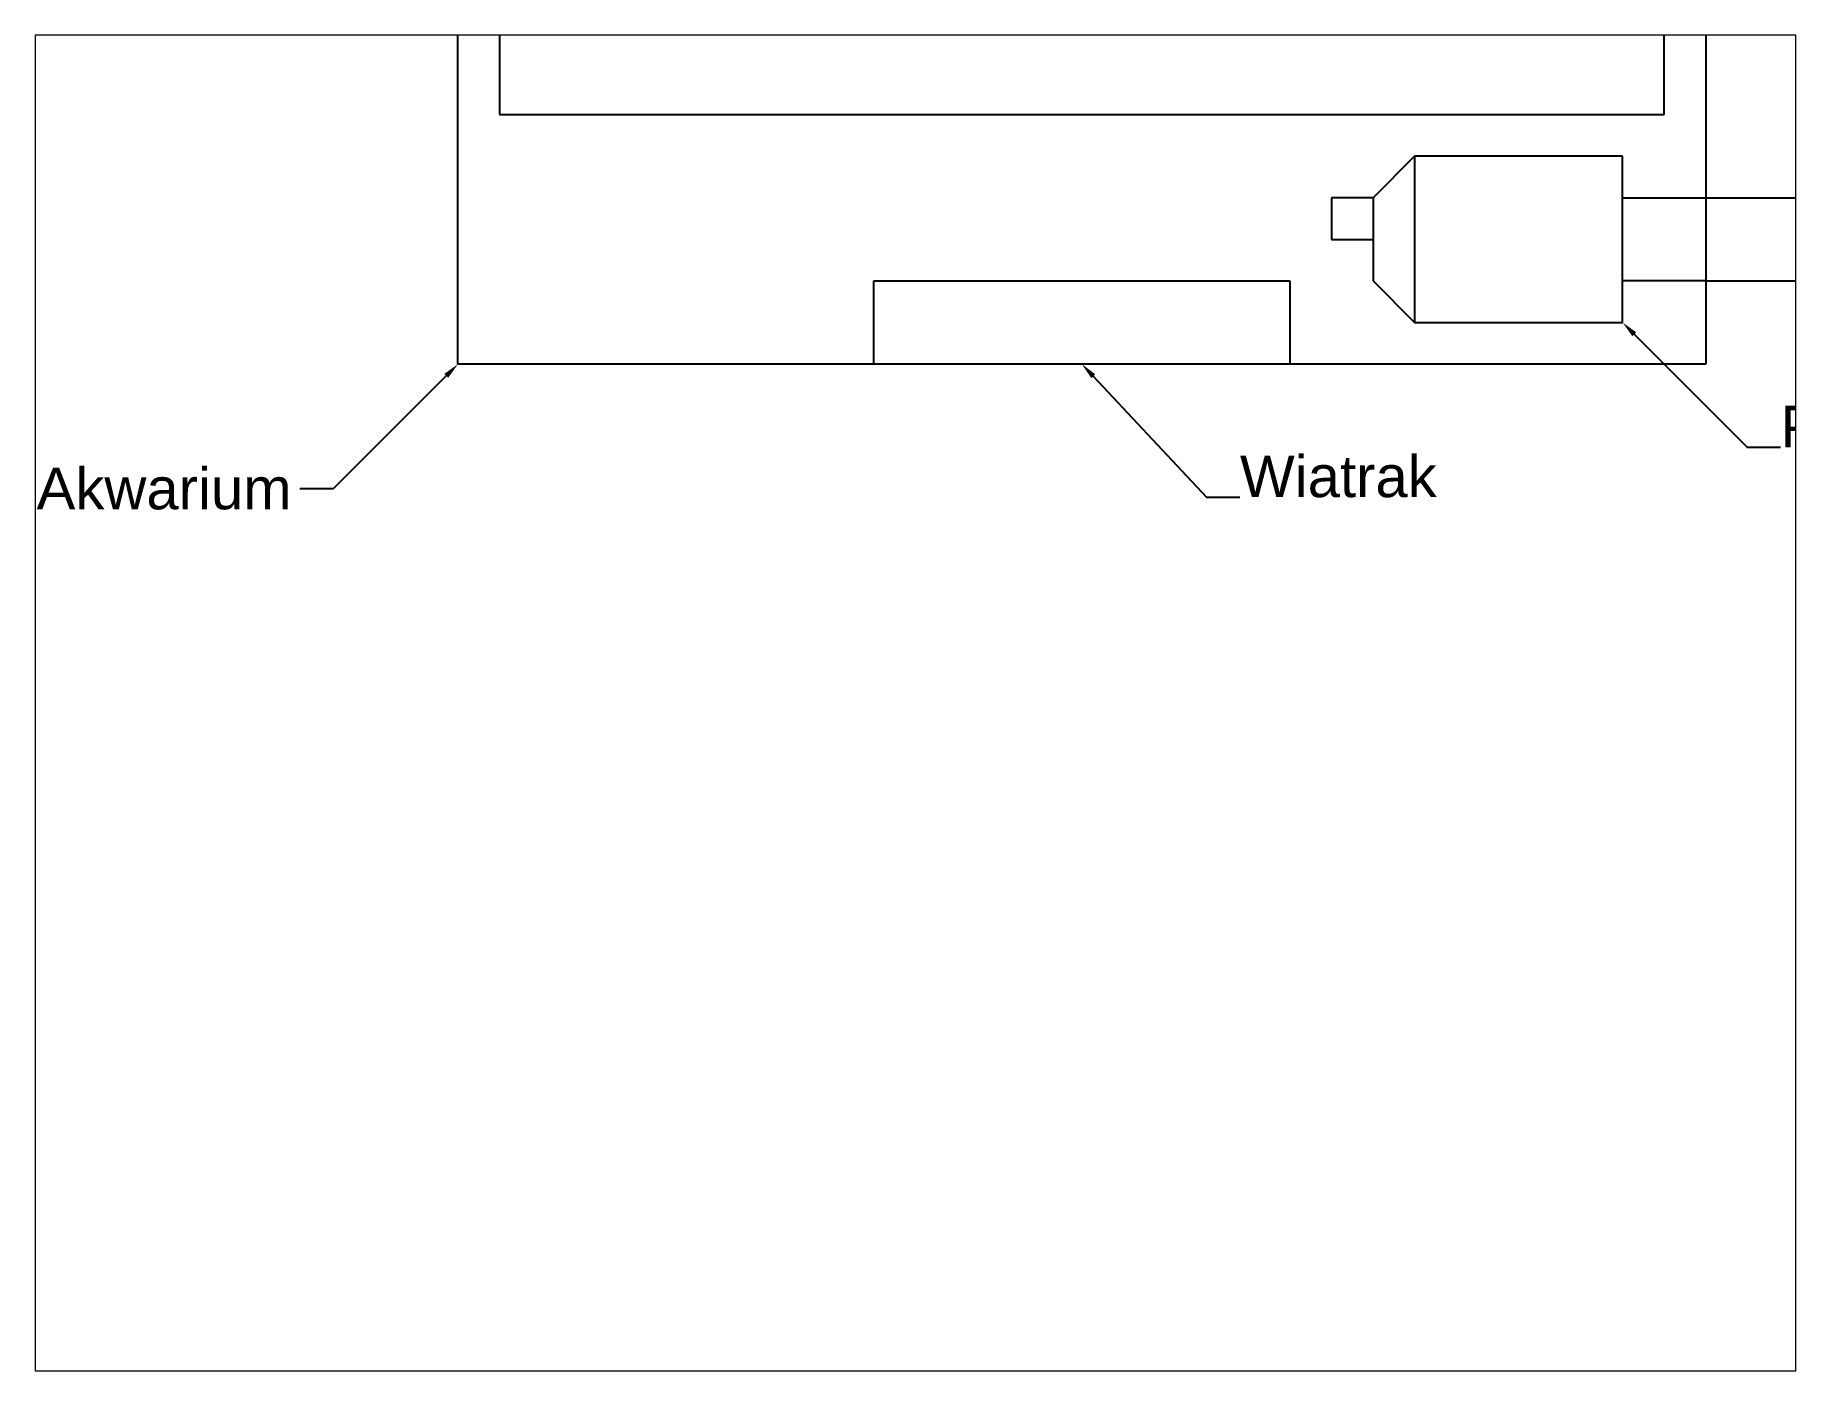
# Paper-space layout 'Układ1' of a CAD drawing. Header units: millimetres. Extents: x 26 to 231, y 20 to 176.
# The model-space entities are those that its viewports show. They can reach past a viewport. Long polylines and large blocks are cut down to what shows.
import ezdxf
from ezdxf import colors
from ezdxf.entities.mleader import LeaderData, LeaderLine
from ezdxf.math import Vec2, Vec3

# ---------------------------------------------------------------- set-up
doc = ezdxf.new("R2010")
doc.units = ezdxf.units.MM
doc.styles.get("Standard").update_dxf_attribs({"font": 'arial.ttf'})

msp = doc.modelspace()

# ---------------------------------------------------------------- linework, layer by layer
for p, q in [((100, 230), (100, 480)), ((110, 480), (110, 290)), ((390, 290), (390, 480)), ((400, 480), (400, 230)), ((110, 290), (390, 290)), ((320, 270), (330, 280)), ((380, 280), (330, 280)), ((330, 280), (330, 240)), ((380, 240), (380, 280)), ((320, 270), (310, 270)), ((310, 270), (310, 260)), ((320, 270), (320, 250)), ((380, 250), (380, 270)), ((380, 270), (400, 270)), ((400, 270), (430, 270)), ((310, 260), (320, 260)), ((200, 230), (200, 250)), ((200, 250), (300, 250)), ((300, 250), (300, 230)), ((320, 250), (330, 240)), ((400, 250), (380, 250)), ((400, 250), (450, 250)), ((330, 240), (380, 240)), ((400, 230), (100, 230))]:
    msp.add_line(p, q)

# ---------------------------------------------------------------- texts
for s, p in [('Pompa', (418, 210)), ('Wiatrak', (288, 198))]:
    msp.add_text(s, height=10).set_placement(p)

# ---------------------------------------------------------------- leaders
ml = msp.add_multileader_mtext('Standard')
ml.set_content('', color=256)
ml.set_leader_properties()
ml.build(insert=Vec2(0, 0))
ctx = ml.context
ctx.base_point, ctx.plane_origin = Vec3(418, 210), Vec3(380, 240)
notes = []
notes.append((ctx, [(0, (1, 1, 0), (410, 210), (1, 0), 8, [(0, [(380, 240)], 0, [])])]))
ctx.mtext.insert, ctx.mtext.flow_direction = Vec3(420, 212), 5
ml = msp.add_multileader_mtext('Standard')
ml.set_content('Akwarium', color=256)
ml.set_leader_properties()
ml.build(insert=Vec2(0, 0))
ctx = ml.context
ctx.base_point, ctx.char_height, ctx.plane_origin = Vec3(-2.42, 200), 10, Vec3(100, 230)
ctx.text_align_type = 2
notes.append((ctx, [(0, (1, 1, 0), (70, 200), (-1, 0), 8, [(0, [(100, 230)], 0, [])])]))
ctx.mtext.insert, ctx.mtext.alignment, ctx.mtext.flow_direction = Vec3(60, 205.08), 3, 5
ml = msp.add_multileader_mtext('Standard')
ml.set_content('', color=256)
ml.set_leader_properties()
ml.build(insert=Vec2(0, 0))
ctx = ml.context
ctx.base_point, ctx.plane_origin = Vec3(288, 198), Vec3(300, 230)
notes.append((ctx, [(0, (1, 1, 0), (280, 198), (1, 0), 8, [(0, [(250, 230)], 0, [])])]))
ctx.mtext.insert, ctx.mtext.flow_direction = Vec3(290, 200), 5
for ctx, leaders in notes:
    for number, flags, end, landing, length, lines in leaders:
        leader = LeaderData()
        leader.index, (leader.has_last_leader_line, leader.has_dogleg_vector, leader.attachment_direction) = number, flags
        leader.last_leader_point, leader.dogleg_vector, leader.dogleg_length = Vec3(end), Vec3(landing), length
        for number, points, colour, breaks in lines:
            line = LeaderLine()
            line.index, line.vertices, line.color, line.breaks = number, Vec3.list(points), colors.encode_raw_color(colour), breaks
            leader.lines.append(line)
        ctx.leaders.append(leader)

psp = doc.layouts.new('Układ1')

# ---------------------------------------------------------------- viewports
at = {"layer": '0'}
psp.add_viewport(center=(128.5, 97.5), size=(205.6, 156), view_center_point=(210, 148.5), view_height=321.183, dxfattribs=at)

doc.saveas('drawing.dxf')
